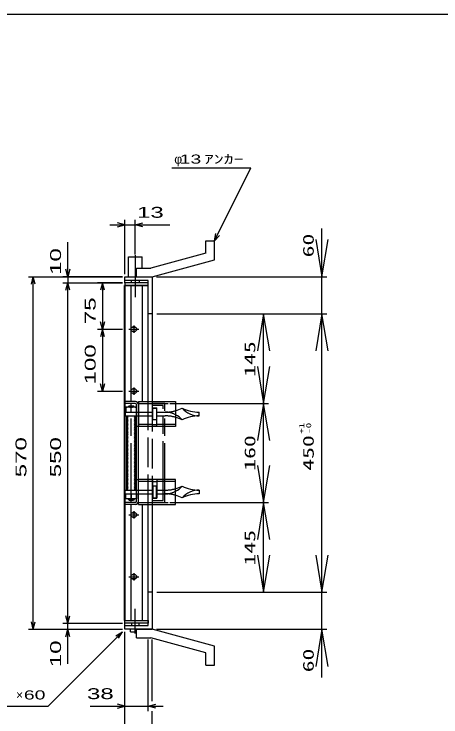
# Model space of a CAD drawing. Units: millimetres, scale not verified. Extents: x -1456 to 1389, y -1026 to 839.
# Drawn here: x -224 to 467, y -297 to 839 of the extents above; entities that cross this region are included whole.
import ezdxf
from ezdxf.enums import TextEntityAlignment as Align

# ---------------------------------------------------------------- set-up
doc = ezdxf.new("R2010")
doc.units = ezdxf.units.MM
doc.header["$LTSCALE"] = 8
for name, pattern in [('CHAIN', [18.5, 12, -1.5, 3.5, -1.5]), ('CHAIN_DOUBLE_DASH', [23.5, 12, -1.5, 3.5, -1.5, 3.5, -1.5]), ('DASHED', [7.5, 6, -1.5]), ('LONG_DASHED_DOTTED', [15.25, 12, -1.5, 0.25, -1.5])]:
    doc.linetypes.add(name, pattern=pattern)
for name, color, linetype, lineweight in [('0_2', 150, 'Continuous', 25), ('16', 3, 'Continuous', 25), ('17', 2, 'Continuous', 25), ('19', 6, 'Continuous', 25), ('22', 4, 'Continuous', 25)]:
    doc.layers.add(name, color=color, linetype=linetype, lineweight=lineweight)
doc.styles.add('ベクトル', font='')
doc.styles.add('ＭＳ ゴシック', font='')
doc.styles.get('ベクトル').set_extended_font_data('ベクトル')
doc.styles.get('ＭＳ ゴシック').set_extended_font_data('MS Gothic')

# ---------------------------------------------------------------- blocks, each defined once
blk = doc.blocks.new('open_arrow')
at = {"color": 0, "linetype": 'Continuous', "lineweight": -2}
blk.add_lwpolyline([(7.5, 1.25), (0, 0), (7.5, -1.25)], dxfattribs=at)

msp = doc.modelspace()

# ---------------------------------------------------------------- hatches: boundary and pattern name
at = {"layer": '17', "lineweight": 13}
h = msp.add_hatch(dxfattribs=at)
h.set_pattern_fill('USER', style=0, pattern_type=2)
h.set_pattern_definition([(135, (-124.986, 462.402), (-1.06066, -1.06066), [])])
h.paths.add_polyline_path([(-41.017, 69.352), (-41.017, 189.352), (-39.017, 189.352), (-39.017, 69.352)])
h = msp.add_hatch(dxfattribs=at)
h.set_pattern_fill('USER', style=0, pattern_type=2)
h.set_pattern_definition([(135, (-117.986, 462.402), (-1.06066, -1.06066), [])])
h.paths.add_polyline_path([(-29.017, 69.352), (-29.017, 189.352), (-27.017, 189.352), (-27.017, 69.352)])

# ---------------------------------------------------------------- linework, layer by layer
at = {"layer": '0_2'}
msp.add_line((-1379.2, 838.8), (1388.8, 838.8), dxfattribs=at)
at = {"layer": '16'}
for p, q in [((-45.017, -141.148), (-45.017, 399.852)), ((-45.017, 399.852), (-44.317, 399.852)), ((-6.317, 404.352), (-44.317, 404.352)), ((-44.317, 404.352), (-44.317, 399.852)), ((-44.317, 399.852), (-6.317, 399.852)), ((-44.317, 399.852), (-44.317, -141.148)), ((-6.317, 399.852), (-44.317, 399.852)), ((-34.817, 399.852), (-34.817, 212.352)), ((-15.817, 212.352), (-15.817, 399.852)), ((-6.317, 399.852), (-6.317, 404.352)), ((-6.317, 212.352), (-6.317, 399.852)), ((-27.817, 332.352), (-31.817, 332.352)), ((-29.817, 335.352), (-29.817, 323.352)), ((-37.817, 329.352), (-21.817, 329.352)), ((-31.817, 326.352), (-27.817, 326.352)), ((-37.817, 229.352), (-21.817, 229.352)), ((-27.817, 232.352), (-31.817, 232.352)), ((-29.817, 235.352), (-29.817, 223.352)), ((-31.817, 226.352), (-27.817, 226.352)), ((-34.817, 46.352), (-34.817, -141.148)), ((-15.817, -141.148), (-15.817, 46.352)), ((-6.317, -141.148), (-6.317, 46.352)), ((-29.817, 35.352), (-29.817, 23.352)), ((-37.817, 29.352), (-21.817, 29.352)), ((-27.817, 32.352), (-31.817, 32.352)), ((-31.817, 26.352), (-27.817, 26.352)), ((-27.817, -67.648), (-31.817, -67.648)), ((-29.817, -64.648), (-29.817, -76.648)), ((-37.817, -70.648), (-21.817, -70.648)), ((-31.817, -73.648), (-27.817, -73.648)), ((-44.317, -141.148), (-45.017, -141.148)), ((-44.317, -141.148), (-6.317, -141.148)), ((-44.317, -145.648), (-44.317, -141.148)), ((-44.317, -141.148), (-6.317, -141.148)), ((-6.317, -145.648), (-44.317, -145.648)), ((-6.317, -141.148), (-6.317, -145.648))]:
    msp.add_line(p, q, dxfattribs=at)
for centre, radius, start, end in [((-31.817, 329.352), 3, 90, 270), ((-29.817, 329.352), 4, 46.6, 133.4), ((-27.817, 329.352), 3, 270, 90), ((-29.817, 329.352), 4, 226.6, 313.4), ((-31.817, 229.352), 3, 90, 270), ((-29.817, 229.352), 4, 46.6, 133.4), ((-27.817, 229.352), 3, 270, 90), ((-29.817, 229.352), 4, 226.6, 313.4), ((-31.817, 29.352), 3, 90, 270), ((-29.817, 29.352), 4, 46.6, 133.4), ((-29.817, 29.352), 4, 226.6, 313.4), ((-27.817, 29.352), 3, 270, 90), ((-31.817, -70.648), 3, 90, 270), ((-29.817, -70.648), 4, 46.6, 133.4), ((-27.817, -70.648), 3, 270, 90), ((-29.817, -70.648), 4, 226.6, 313.4)]:
    msp.add_arc(centre, radius, start, end, dxfattribs=at)
at = {"layer": '17', "color": 3}
for p, q in [((-27.117, 212.352), (-44.317, 212.352)), ((-44.317, 209.152), (-44.317, 212.352)), ((-27.117, 209.152), (-44.317, 209.152)), ((-25.517, 51.152), (-25.517, 207.552)), ((-22.317, 212.352), (-22.317, 172.352)), ((-22.317, 212.352), (37.683, 212.352)), ((-22.317, 51.152), (-22.317, 207.552)), ((37.683, 212.352), (37.683, 172.352)), ((0.683, 202.352), (7.683, 202.352)), ((0.683, 172.352), (0.683, 202.352)), ((7.683, 172.352), (7.683, 202.352)), ((-22.317, 172.352), (-25.517, 172.352)), ((37.683, 172.352), (-22.317, 172.352)), ((0.683, 175.552), (7.683, 175.552)), ((-25.517, 86.352), (-22.317, 86.352)), ((-22.317, 46.352), (-22.317, 86.352)), ((37.683, 86.352), (-22.317, 86.352)), ((0.683, 86.352), (0.683, 56.352)), ((0.683, 83.152), (7.683, 83.152)), ((7.683, 86.352), (7.683, 56.352)), ((37.683, 46.352), (37.683, 86.352)), ((-27.117, 49.552), (-44.317, 49.552)), ((-44.317, 49.552), (-44.317, 46.352)), ((-27.117, 46.352), (-44.317, 46.352)), ((-22.317, 46.352), (37.683, 46.352)), ((0.683, 56.352), (7.683, 56.352))]:
    msp.add_line(p, q, dxfattribs=at)
at = {"layer": '17'}
for p, q in [((-39.017, 203.852), (-37.517, 205.352)), ((-38.205, 203.352), (-38.205, 204.664)), ((-37.517, 205.352), (-30.517, 205.352)), ((-29.017, 203.852), (-30.517, 205.352)), ((-29.829, 203.352), (-29.829, 204.664)), ((-44.017, 195.352), (-44.017, 189.352)), ((-44.017, 195.352), (-25.517, 195.352)), ((-25.517, 203.352), (-42.517, 203.352)), ((-42.517, 203.352), (-42.517, 195.352)), ((-42.517, 195.352), (-25.517, 195.352)), ((-39.017, 203.352), (-39.017, 203.852)), ((-39.017, 203.852), (-29.017, 203.852)), ((-34.017, 195.352), (-34.017, 202.458)), ((-29.017, 203.352), (-29.017, 203.852)), ((-25.517, 195.352), (-25.517, 203.352)), ((1.183, 182.852), (1.183, 201.852)), ((1.183, 201.852), (7.183, 201.852)), ((7.183, 201.852), (7.183, 182.852)), ((75.983, 189.413), (75.983, 195.352)), ((-44.017, 189.352), (-25.517, 189.352)), ((-40.017, 69.352), (-40.017, 189.352)), ((-28.017, 189.352), (-28.017, 69.352)), ((7.183, 182.852), (1.183, 182.852)), ((-44.017, 63.352), (-44.017, 69.352)), ((-44.017, 69.352), (-25.517, 69.352)), ((7.183, 75.852), (1.183, 75.852)), ((1.183, 75.852), (1.183, 56.852)), ((7.183, 56.852), (7.183, 75.852)), ((75.983, 69.292), (75.983, 63.352)), ((-44.017, 63.352), (-25.517, 63.352)), ((-42.517, 55.352), (-42.517, 63.352)), ((-42.517, 63.352), (-25.517, 63.352)), ((-34.017, 63.352), (-34.017, 56.247)), ((-25.517, 63.352), (-25.517, 55.352)), ((1.183, 56.852), (7.183, 56.852)), ((-25.517, 55.352), (-42.517, 55.352)), ((-39.017, 55.352), (-39.017, 54.852)), ((-39.017, 54.852), (-29.017, 54.852)), ((-39.017, 54.852), (-37.517, 53.352)), ((-38.205, 55.352), (-38.205, 54.04)), ((-37.517, 53.352), (-30.517, 53.352)), ((-29.017, 54.852), (-30.517, 53.352)), ((-29.829, 55.352), (-29.829, 54.04)), ((-29.017, 55.352), (-29.017, 54.852))]:
    msp.add_line(p, q, dxfattribs=at)
at = {"layer": '17', "color": 33, "linetype": 'CHAIN'}
msp.add_line((-34.017, 49.199), (-34.017, 208.606), dxfattribs=at)
at = {"layer": '17', "color": 3, "linetype": 'DASHED'}
for p, q in [((-22.317, 209.152), (37.683, 209.152)), ((0.683, 175.552), (-22.317, 175.552)), ((37.683, 175.552), (7.683, 175.552)), ((0.683, 83.152), (-22.317, 83.152)), ((37.683, 83.152), (7.683, 83.152)), ((-22.317, 49.552), (37.683, 49.552))]:
    msp.add_line(p, q, dxfattribs=at)
at = {"layer": '17', "linetype": 'DASHED'}
for p, q in [((-24.432, 195.352), (1.183, 195.352)), ((7.183, 195.352), (20.983, 195.352)), ((-24.432, 189.352), (1.183, 189.352)), ((7.183, 189.352), (20.983, 189.352)), ((-24.432, 69.352), (1.183, 69.352)), ((7.183, 69.352), (20.983, 69.352)), ((-24.432, 63.352), (1.183, 63.352)), ((7.183, 63.352), (20.983, 63.352))]:
    msp.add_line(p, q, dxfattribs=at)
at = {"layer": '17', "color": 7}
for p, q in [((-41.017, 69.352), (-41.017, 189.352)), ((-27.017, 189.352), (-27.017, 69.352))]:
    msp.add_line(p, q, dxfattribs=at)
at = {"layer": '17', "color": 3}
for centre, radius, start, end in [((-27.117, 207.552), 4.8, 0, 90), ((-27.117, 207.552), 1.6, 0, 90), ((-27.117, 51.152), 4.8, 270, 0), ((-27.117, 51.152), 1.6, 270, 0)]:
    msp.add_arc(centre, radius, start, end, dxfattribs=at)
at = {"layer": '17'}
for centre, radius, start, end in [((-38.267, 192.908), 10.453, 66.00934, 113.99066), ((-29.767, 192.908), 10.453, 66.00934, 113.99066), ((20.983, 256.776), 61.423, 285.77645, 296.59714), ((75.983, 256.776), 61.423, 243.40286, 270), ((75.983, 225.852), 36.5, 221.11209, 270), ((20.983, 158.852), 36.5, 41.11209, 62.77189), ((20.983, 127.929), 61.423, 63.40286, 74.22355), ((75.983, 127.929), 61.423, 90, 116.59714), ((20.983, 130.776), 61.423, 285.77645, 296.59714), ((20.983, 99.852), 36.5, 297.22811, 318.88791), ((75.983, 130.776), 61.423, 243.40286, 270), ((75.983, 32.852), 36.5, 90, 138.88791), ((20.983, 1.929), 61.423, 63.40286, 74.22355), ((75.983, 1.929), 61.423, 90, 116.59714), ((-38.267, 65.797), 10.453, 246.00934, 293.99066), ((-29.767, 65.797), 10.453, 246.00934, 293.99066)]:
    msp.add_arc(centre, radius, start, end, dxfattribs=at)
at = {"layer": '17', "linetype": 'DASHED'}
for centre, radius, start, end in [((20.983, 256.776), 61.423, 270, 285.77645), ((20.983, 158.852), 36.5, 62.77189, 90), ((20.983, 127.929), 61.423, 74.22355, 90), ((20.983, 130.776), 61.423, 270, 285.77645), ((20.983, 99.852), 36.5, 270, 297.22811), ((20.983, 1.929), 61.423, 74.22355, 90)]:
    msp.add_arc(centre, radius, start, end, dxfattribs=at)
at = {"layer": '19'}
for p, q in [((86.683, 472.352), (100.683, 472.352)), ((86.683, 452.352), (86.683, 472.352)), ((100.683, 441.352), (100.683, 472.352)), ((-38.317, 414.352), (-38.317, 446.352)), ((-38.317, 446.352), (-16.317, 446.352)), ((-16.317, 428.352), (-16.317, 446.352)), ((86.683, 452.352), (-2.317, 428.352)), ((-0.317, 414.352), (100.683, 441.352)), ((-25.317, 428.352), (-2.317, 428.352)), ((-25.317, 414.352), (-25.317, 428.352)), ((-44.317, 404.352), (-44.317, 414.352)), ((-44.317, 414.352), (-1.317, 414.352)), ((-25.317, 414.352), (-0.317, 414.352)), ((-1.317, 414.352), (-0.317, 413.352)), ((-0.317, 413.352), (-0.317, 212.352)), ((-6.317, 408.352), (-44.317, 408.352)), ((-33.317, 404.352), (-33.317, 408.352)), ((-21.317, 408.352), (-21.317, 404.352)), ((-6.317, 212.352), (-6.317, 408.352)), ((-0.317, 354.352), (-6.317, 354.352)), ((-6.317, -149.648), (-6.317, 46.352)), ((-0.317, 46.352), (-0.317, -154.648)), ((-0.317, -95.648), (-6.317, -95.648)), ((-44.317, -155.648), (-44.317, -145.648)), ((-33.317, -145.648), (-33.317, -149.648)), ((-21.317, -149.648), (-21.317, -145.648)), ((-44.317, -149.648), (-6.317, -149.648)), ((-1.317, -155.648), (-44.317, -155.648)), ((-35.317, -159.648), (-35.317, -155.648)), ((-25.317, -155.648), (-0.317, -155.648)), ((-25.317, -169.648), (-25.317, -155.648)), ((-0.317, -154.648), (-1.317, -155.648)), ((100.683, -182.648), (-0.317, -155.648)), ((-35.317, -159.648), (-25.317, -159.648)), ((-25.317, -169.648), (-2.317, -169.648)), ((86.683, -193.648), (-2.317, -169.648)), ((100.683, -213.648), (100.683, -182.648)), ((86.683, -213.648), (86.683, -193.648)), ((86.683, -213.648), (100.683, -213.648))]:
    msp.add_line(p, q, dxfattribs=at)
at = {"layer": '19', "linetype": 'LONG_DASHED_DOTTED'}
for p, q in [((-27.317, 449.352), (-27.317, 381.352)), ((-27.317, -162.648), (-27.317, -122.648))]:
    msp.add_line(p, q, dxfattribs=at)
at = {"layer": '19', "color": 171, "linetype": 'DASHED'}
for p, q in [((-6.317, 46.352), (-6.317, 212.352)), ((-0.317, 212.352), (-0.317, 46.352))]:
    msp.add_line(p, q, dxfattribs=at)
at = {"layer": '19', "linetype": 'CHAIN_DOUBLE_DASH'}
for p, q in [((20.683, 209.352), (-0.317, 209.352)), ((17.483, 206.152), (-0.317, 206.152)), ((17.483, 52.552), (17.483, 206.152)), ((20.683, 49.352), (20.683, 209.352)), ((-0.317, 52.552), (17.483, 52.552)), ((-0.317, 49.352), (20.683, 49.352))]:
    msp.add_line(p, q, dxfattribs=at)
at = {"layer": '22'}
for p, q in [((31.683, 590.352), (159.683, 590.352)), ((100.683, 472.352), (159.683, 590.352)), ((-44.317, 498.352), (-56.317, 501.552)), ((-44.317, 418.352), (-44.317, 506.352)), ((-27.317, 450.348), (-27.317, 506.352)), ((-27.317, 498.352), (-15.317, 501.552)), ((-68.317, 498.352), (-44.317, 498.352)), ((-56.317, 495.152), (-44.317, 498.352)), ((-44.317, 498.352), (-27.317, 498.352)), ((-15.317, 495.152), (-27.317, 498.352)), ((-27.317, 498.352), (28.683, 498.352)), ((274.621, 354.352), (274.621, 491.935)), ((100.683, 472.352), (103.083, 484.032)), ((100.683, 472.352), (108.683, 481.152)), ((-136.317, 414.352), (-136.317, 470.352)), ((-136.317, 414.352), (-139.517, 426.352)), ((-133.117, 426.352), (-136.317, 414.352)), ((-200.317, 414.352), (-48.317, 414.352)), ((-195.517, 402.352), (-192.317, 414.352)), ((-189.117, 402.352), (-192.317, 414.352)), ((-192.317, -155.648), (-192.317, 414.352)), ((-48.317, 414.352), (-144.317, 414.352)), ((-136.317, 414.352), (-136.317, 404.352)), ((6.683, 414.352), (282.621, 414.352)), ((-144.317, 404.352), (-48.317, 404.352)), ((-139.517, 392.352), (-136.317, 404.352)), ((-133.117, 392.352), (-136.317, 404.352)), ((-136.317, -145.648), (-136.317, 404.352)), ((-48.317, 404.352), (-88.317, 404.352)), ((-80.317, 404.352), (-83.517, 392.352)), ((-77.117, 392.352), (-80.317, 404.352)), ((-80.317, 404.352), (-80.317, 329.352)), ((7.683, 354.352), (188.095, 354.352)), ((15.683, 354.352), (282.621, 354.352)), ((15.683, 354.352), (282.621, 354.352)), ((180.095, 209.352), (180.095, 354.352)), ((274.621, -95.648), (274.621, 354.352)), ((-80.317, 329.352), (-83.517, 341.352)), ((-77.117, 341.352), (-80.317, 329.352)), ((-88.317, 329.352), (-48.317, 329.352)), ((-80.317, 329.352), (-83.517, 317.352)), ((-77.117, 317.352), (-80.317, 329.352)), ((-80.317, 329.352), (-80.317, 229.352)), ((-80.317, 229.352), (-83.517, 241.352)), ((-77.117, 241.352), (-80.317, 229.352)), ((-88.317, 229.352), (-48.317, 229.352)), ((28.683, 209.352), (188.095, 209.352)), ((28.683, 209.352), (188.095, 209.352)), ((180.095, 49.352), (180.095, 209.352)), ((28.683, 49.352), (188.095, 49.352)), ((28.683, 49.352), (188.095, 49.352)), ((180.095, -95.648), (180.095, 49.352)), ((7.683, -95.648), (188.095, -95.648)), ((15.683, -95.648), (282.621, -95.648)), ((15.683, -95.648), (282.621, -95.648)), ((274.621, -233.23), (274.621, -95.648)), ((-136.317, -145.648), (-139.517, -133.648)), ((-136.317, -145.648), (-133.117, -133.648)), ((-192.317, -155.648), (-195.517, -143.648)), ((-192.317, -155.648), (-189.117, -143.648)), ((-144.317, -145.648), (-48.317, -145.648)), ((-136.317, -155.648), (-136.317, -145.648)), ((-200.317, -155.648), (-48.317, -155.648)), ((-144.317, -155.648), (-48.317, -155.648)), ((-139.517, -167.648), (-136.317, -155.648)), ((-133.117, -167.648), (-136.317, -155.648)), ((-136.317, -211.648), (-136.317, -155.648)), ((6.683, -155.648), (282.621, -155.648)), ((-168.317, -279.648), (-48.317, -159.648)), ((-58.717, -166.048), (-48.317, -159.648)), ((-54.717, -170.048), (-48.317, -159.648)), ((-44.317, -287.648), (-44.317, -159.648)), ((-44.317, -343.648), (-44.317, -159.648)), ((-6.317, -287.648), (-6.317, -171.852)), ((-0.317, -271.648), (-0.317, -171.852)), ((-328.317, -279.648), (-168.317, -279.648)), ((-100.317, -279.648), (-44.317, -279.648)), ((-44.317, -279.648), (-56.317, -276.448)), ((-56.317, -282.848), (-44.317, -279.648)), ((-44.317, -279.648), (-6.317, -279.648)), ((-6.317, -279.648), (5.683, -276.448)), ((5.683, -282.848), (-6.317, -279.648)), ((-6.317, -279.648), (17.683, -279.648)), ((-0.317, -343.648), (-0.317, -287.648))]:
    msp.add_line(p, q, dxfattribs=at)

# ---------------------------------------------------------------- block references
at = {"layer": '22', "xscale": 8, "yscale": 8}
for p, rotation in [((274.621, 414.352), 90), ((180.095, 354.352), 270), ((274.621, 354.352), 270), ((180.095, 209.352), 90), ((180.095, 209.352), 270), ((180.095, 49.352), 90), ((180.095, 49.352), 270), ((180.095, -95.648), 90), ((274.621, -95.648), 90), ((274.621, -155.648), 270)]:
    msp.add_blockref('open_arrow', p, dxfattribs=dict(at, rotation=rotation))

# ---------------------------------------------------------------- texts
at = {"layer": '22', "color": 2, "style": 'ベクトル'}
for s, p in [('φ', (35.683, 604.352)), ('×', (-220.317, -261.648))]:
    msp.add_text(s, height=14.66, dxfattribs=at).set_placement(p, align=Align.MIDDLE_LEFT)
for s, height, width, p in [(' 13 ', 14.66, 1.6, (35.683, 604.352)), ('ｱﾝｶｰ', 14.66, 1.6, (83.683, 604.352)), (' 13 ', 17.6, 1.65, (-35.317, 518.352)), (' 60 ', 14.66, 1.6, (-216.317, -261.648)), (' 38 ', 17.6, 1.65, (-116.317, -259.648))]:
    msp.add_text(s, height=height, dxfattribs=dict(at, width=width)).set_placement(p, align=Align.MIDDLE_LEFT)
at = {"layer": '22', "style": 'ＭＳ ゴシック', "width": 1.6}
msp.add_text('60', height=17.6, rotation=90, dxfattribs=at).set_placement((266.621, 445.535), align=Align.BOTTOM_LEFT)
at = {"layer": '22', "color": 2, "style": 'ベクトル', "width": 1.65}
for s, p in [(' 10 ', (-156.317, 406.352)), (' 75 ', (-100.317, 326.852)), (' 100 ', (-100.317, 229.352)), (' 570 ', (-212.317, 79.352)), (' 550 ', (-156.317, 79.352)), (' 10 ', (-156.317, -227.648))]:
    msp.add_text(s, height=17.6, rotation=90, dxfattribs=at).set_placement(p, align=Align.MIDDLE_LEFT)
at = {"layer": '22', "style": 'ＭＳ ゴシック', "width": 1.6}
for s, p in [('145', (172.095, 281.141)), ('160', (172.095, 129.352)), ('450', (266.621, 129.352)), ('145', (172.095, -23.859))]:
    msp.add_text(s, height=17.6, rotation=90, dxfattribs=at).set_placement(p, align=Align.BOTTOM_CENTER)
at = {"layer": '22', "color": 2, "style": 'ＭＳ ゴシック', "width": 1.6}
for s, p in [('+1', (241.806, 169.369)), ('-0', (253.073, 169.369))]:
    msp.add_text(s, height=8.065, rotation=90, dxfattribs=at).set_placement(p, align=Align.MIDDLE_CENTER)
at = {"layer": '22', "style": 'ＭＳ ゴシック', "width": 1.6}
msp.add_text('60', height=17.6, rotation=90, dxfattribs=at).set_placement((266.621, -186.83), align=Align.BOTTOM_RIGHT)

doc.saveas('drawing.dxf')
